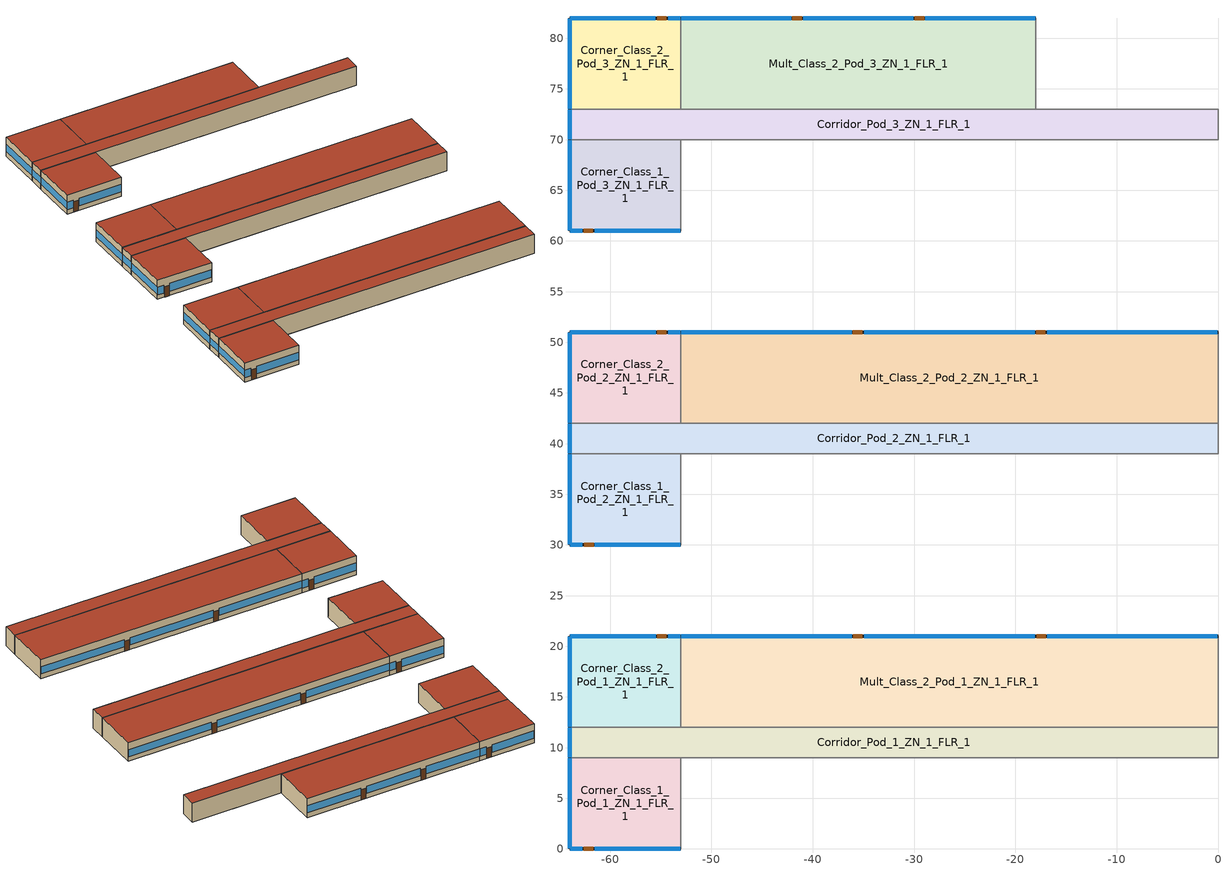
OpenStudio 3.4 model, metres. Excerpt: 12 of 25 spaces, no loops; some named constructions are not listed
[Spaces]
Corridor_Pod_2_ZN_1_FLR_1
 floor ground (Foundation F 126 Perim 30 Area 1920): 0,42 0,39 -64,39 -64,42 z0
 wall outside: -64,42 -64,39 z0:4
 wall to Corner_Class_2_Pod_2_ZN_1_FLR_1: -53,42 -64,42 z0:4
 wall to Main_Corridor_ZN_1_FLR_1: 0,39 0,42 z0:4
 wall to Mult_Class_1_Pod_2_ZN_1_FLR_1: -53,39 0,39 z0:4
 wall to Corner_Class_1_Pod_2_ZN_1_FLR_1: -64,39 -53,39 z0:4
 wall to Mult_Class_2_Pod_2_ZN_1_FLR_1: 0,42 -53,42 z0:4
 window: -64,41.95 -64,39.05 z1.1:2.55
 roof outside: 0,39 0,42 -64,42 -64,39 z4
Corner_Class_2_Pod_2_ZN_1_FLR_1
 floor ground (Foundation F 126 Perim 200 Area 990): -53,51 -53,42 -64,42 -64,51 z0
 wall outside: -53,51 -64,51 -64,42 z0:4
 wall to Mult_Class_2_Pod_2_ZN_1_FLR_1: -53,42 -53,51 z0:4
 window: -53.05,51 -54.27,51 / -55.49,51 -63.95,51 z0.92:2.51; -64,50.95 -64,42.05 z1.1:2.52
 door: -54.45,51 -55.36,51 z0:2.13
 roof outside: -53,42 -53,51 -64,51 -64,42 z4
Corridor_Pod_3_ZN_1_FLR_1
 floor ground (Foundation F 126 Perim 30 Area 1920): 0,73 0,70 -64,70 -64,73 z0
 wall outside: -64,73 -64,70 z0:4
 wall to Mult_Class_2_Pod_3_ZN_1_FLR_1: -18,73 -53,73 z0:4
 wall to Corner_Class_2_Pod_3_ZN_1_FLR_1: -53,73 -64,73 z0:4
 wall to Computer_Class_ZN_1_FLR_1: 0,73 -18,73 z0:4
 wall to Library_Media_Center_ZN_1_FLR_1: 0,70 0,73 z0:4
 wall to Mult_Class_1_Pod_3_ZN_1_FLR_1: -53,70 0,70 z0:4
 wall to Corner_Class_1_Pod_3_ZN_1_FLR_1: -64,70 -53,70 z0:4
 window: -64,72.95 -64,70.05 z1.1:2.55
 roof outside: 0,70 0,73 -64,73 -64,70 z4
Corner_Class_2_Pod_3_ZN_1_FLR_1
 floor ground (Foundation F 126 Perim 200 Area 990): -53,82 -53,73 -64,73 -64,82 z0
 wall outside: -53,82 -64,82 -64,73 z0:4
 wall to Mult_Class_2_Pod_3_ZN_1_FLR_1: -53,73 -53,82 z0:4
 window: -64,81.95 -64,73.05 z1.1:2.52; -53.05,82 -54.27,82 / -55.52,82 -63.95,82 z0.92:2.51
 door: -54.44,82 -55.36,82 z0:2.13
 roof outside: -53,73 -53,82 -64,82 -64,73 z4
Corner_Class_2_Pod_1_ZN_1_FLR_1
 floor ground (Foundation F 126 Perim 200 Area 990): -53,21 -53,12 -64,12 -64,21 z0
 wall outside: -53,21 -64,21 -64,12 z0:4
 wall to Mult_Class_2_Pod_1_ZN_1_FLR_1: -53,12 -53,21 z0:4
 wall to Corridor_Pod_1_ZN_1_FLR_1: -64,12 -53,12 z0:4
 window: -53.05,21 -54.27,21 / -55.49,21 -63.95,21 z0.92:2.51; -64,20.95 -64,12.05 z1.1:2.52
 door: -54.43,21 -55.34,21 z0:2.13
 roof outside: -53,12 -53,21 -64,21 -64,12 z4
Corridor_Pod_1_ZN_1_FLR_1
 floor ground (Foundation F 126 Perim 30 Area 1920): 0,12 0,9 -64,9 -64,12 z0
 wall outside: -64,12 -64,9 z0:4
 wall to Mult_Class_1_Pod_1_ZN_1_FLR_1: -53,9 0,9 z0:4
 wall to Corner_Class_1_Pod_1_ZN_1_FLR_1: -64,9 -53,9 z0:4
 wall to Main_Corridor_ZN_1_FLR_1: 0,9 0,12 z0:4
 wall to Mult_Class_2_Pod_1_ZN_1_FLR_1: 0,12 -53,12 z0:4
 window: -64,11.95 -64,9.05 z1.1:2.55
 roof outside: 0,9 0,12 -64,12 -64,9 z4
Mult_Class_2_Pod_2_ZN_1_FLR_1
 floor ground (Foundation F 126 Perim 530 Area 4770): 0,51 0,42 -53,42 -53,51 z0
 wall outside: 0,51 -53,51 z0:4
 wall to Main_Corridor_ZN_1_FLR_1: 0,42 0,51 z0:4
 window: -0.05,51 -16.87,51 / -18.09,51 -34.91,51 / -36.13,51 -52.95,51 z1.03:2.5
 door: -17.05,51 -17.96,51 / -35.11,51 -36.02,51 z0:2.13
 roof outside: 0,42 0,51 -53,51 -53,42 z4
Corner_Class_1_Pod_3_ZN_1_FLR_1
 floor ground (Foundation F 126 Perim 200 Area 990): -53,70 -53,61 -64,61 -64,70 z0
 wall outside: -64,70 -64,61 -53,61 z0:4
 wall to Mult_Class_1_Pod_3_ZN_1_FLR_1: -53,61 -53,70 z0:4
 window: -64,69.95 -64,61.05 z1.1:2.52; -63.95,61 -62.73,61 / -61.51,61 -53.05,61 z0.92:2.51
 door: -62.62,61 -61.7,61 z0:2.13
 roof outside: -53,61 -53,70 -64,70 -64,61 z4
Mult_Class_2_Pod_1_ZN_1_FLR_1
 floor ground (Foundation F 126 Perim 530 Area 4770): 0,21 0,12 -53,12 -53,21 z0
 wall outside: 0,21 -53,21 z0:4
 wall to Main_Corridor_ZN_1_FLR_1: 0,12 0,21 z0:4
 window: -0.05,21 -16.87,21 / -18.09,21 -34.91,21 / -36.13,21 -52.95,21 z1.03:2.5
 door: -16.98,21 -17.89,21 / -35.09,21 -36.01,21 z0:2.13
 roof outside: 0,12 0,21 -53,21 -53,12 z4
Mult_Class_2_Pod_3_ZN_1_FLR_1
 floor ground (Foundation F 126 Perim 350 Area 3150): -18,82 -18,73 -53,73 -53,82 z0
 wall outside: -18,82 -53,82 z0:4
 wall to Computer_Class_ZN_1_FLR_1: -18,73 -18,82 z0:4
 window: -18.05,82 -28.87,82 / -30.09,82 -40.91,82 / -42.13,82 -52.95,82 z0.99:2.5
 door: -29,82 -29.92,82 / -41.09,82 -42.01,82 z0:2.13
 roof outside: -18,73 -18,82 -53,82 -53,73 z4
Corner_Class_1_Pod_2_ZN_1_FLR_1
 floor ground (Foundation F 126 Perim 200 Area 990): -53,39 -53,30 -64,30 -64,39 z0
 wall outside: -64,39 -64,30 -53,30 z0:4
 wall to Mult_Class_1_Pod_2_ZN_1_FLR_1: -53,30 -53,39 z0:4
 window: -64,38.95 -64,30.05 z1.1:2.52; -63.95,30 -62.73,30 / -61.51,30 -53.05,30 z0.92:2.51
 door: -62.53,30 -61.62,30 z0:2.13
 roof outside: -53,30 -53,39 -64,39 -64,30 z4
Corner_Class_1_Pod_1_ZN_1_FLR_1
 floor ground (Foundation F 126 Perim 200 Area 990): -53,9 -53,0 -64,0 -64,9 z0
 wall outside: -64,9 -64,0 -53,0 z0:4
 wall to Mult_Class_1_Pod_1_ZN_1_FLR_1: -53,0 -53,9 z0:4
 window: -63.95,0 -62.73,0 / -61.51,0 -53.05,0 z0.92:2.51; -64,8.95 -64,0.05 z1.1:2.52
 door: -62.59,0 -61.68,0 z0:2.13
 roof outside: -53,0 -53,9 -64,9 -64,0 z4
[SpaceType] Standards Building Type=PrimarySchool
Name | Default Schedule Set | Design Specification Outdoor Air Object | Standards Space Type
PrimarySchool Office | PrimarySchool Office Schedule Set | PrimarySchool Office Ventilation | Office
PrimarySchool Classroom | PrimarySchool Classroom Schedule Set | PrimarySchool Classroom Ventilation | Classroom
[People:Definition] Number of People Calculation Method=People/Area; Fraction Radiant=0.3
Name | People per Space Floor Area {person/m2}
PrimarySchool Classroom People Definition | 0.269098
PrimarySchool Office People Definition | 0.0538196
[People] Work Efficiency Schedule=Work Efficiency Schedule; Clothing Insulation Schedule=Clothing Schedule; Air Velocity Schedule=Air Velocity Schedule; Multiplier=1
Name | People Definition | Space or SpaceType
PrimarySchool Classroom People | PrimarySchool Classroom People Definition | PrimarySchool Classroom
PrimarySchool Office People | PrimarySchool Office People Definition | PrimarySchool Office
[Lights:Definition] Design Level Calculation Method=Watts/Area; Fraction Radiant=0.37; Fraction Visible=0.2; Return Air Fraction=0
Name | Watts per Space Floor Area {W/m2}
PrimarySchool Classroom Lights Definition | 9.9028
PrimarySchool Office Lights Definition | 10.0104
[Lights] Fraction Replaceable=1
Name | Lights Definition | Space or SpaceType
PrimarySchool Classroom Lights | PrimarySchool Classroom Lights Definition | PrimarySchool Classroom
PrimarySchool Office Lights | PrimarySchool Office Lights Definition | PrimarySchool Office
[ElectricEquipment:Definition] Design Level Calculation Method=Watts/Area; Fraction Latent=0; Fraction Radiant=0.5; Fraction Lost=0
Name | Watts per Space Floor Area {W/m2}
PrimarySchool Classroom Elec Equip Definition | 14.9995
PrimarySchool Office Elec Equip Definition | 10.8005
[ElectricEquipment]
Name | Electric Equipment Definition | Space or SpaceType
PrimarySchool Classroom Elec Equip | PrimarySchool Classroom Elec Equip Definition | PrimarySchool Classroom
PrimarySchool Office Elec Equip | PrimarySchool Office Elec Equip Definition | PrimarySchool Office
[DesignSpecification:OutdoorAir] Outdoor Air Method=Sum
Name | Outdoor Air Flow per Person {m3/s-person} | Outdoor Air Flow per Floor Area {m3/s-m2}
PrimarySchool Classroom Ventilation | 0.00471947 | 0.0006096
PrimarySchool Office Ventilation | 0.00235974 | 0.0003048
[DefaultScheduleSet] People Activity Level Schedule=SchoolPrimary ACTIVITY_SCH; Electric Equipment Schedule=SchoolPrimary BLDG_EQUIP_SCH_2013; Infiltration Schedule=SchoolPrimary INFIL_SCH_PNNL
Name | Number of People Schedule | Lighting Schedule
PrimarySchool Classroom Schedule Set | SchoolPrimary BLDG_OCC_SCH | SchoolPrimary BLDG_LIGHT_CLASSROOM_SCH_2013
PrimarySchool Office Schedule Set | SchoolPrimary BLDG_OCC_SCH_Offices | SchoolPrimary BLDG_LIGHT_SCH_2013
[EnergyManagementSystem:Actuator] Actuated Component Type=Lights; Actuated Component Control Type=Electricity Rate
Name | Actuated Component
Mult_Class_1_Pod_2_ZN_1_FLR_1ZN_Light1_Actuator; Mult_Class_1_Pod_3_ZN_1_FLR_1ZN_Light1_Actuator; Mult_Class_2_Pod_1_ZN_1_FLR_1ZN_Light1_Actuator; Mult_Class_2_Pod_2_ZN_1_FLR_1ZN_Light1_Actuator; Mult_Class_2_Pod_3_ZN_1_FLR_1ZN_Light1_Actuator | PrimarySchool Classroom Lights
Offices_ZN_1_FLR_1ZN_Light1_Actuator | PrimarySchool Office Lights
[Schedule:Ruleset]
Name | Default Day Schedule | Summer Design Day Schedule | Winter Design Day Schedule
Clothing Schedule | Clothing Schedule Default Winter Clothes
Air Velocity Schedule | Air Velocity Schedule Default
Work Efficiency Schedule | Work Efficiency Schedule Default
SchoolPrimary BLDG_OCC_SCH_Cafeteria | SchoolPrimary BLDG_OCC_SCH_Cafeteria Default | SchoolPrimary BLDG_OCC_SCH_Cafeteria Summer Design Day | SchoolPrimary BLDG_OCC_SCH_Cafeteria Winter Design Day
SchoolPrimary ACTIVITY_SCH | SchoolPrimary ACTIVITY_SCH Default | SchoolPrimary ACTIVITY_SCH Summer Design Day | SchoolPrimary ACTIVITY_SCH Winter Design Day
SchoolPrimary BLDG_LIGHT_SCH_2013 | SchoolPrimary BLDG_LIGHT_SCH_2013 Default | SchoolPrimary BLDG_LIGHT_SCH_2013 Summer Design Day | SchoolPrimary BLDG_LIGHT_SCH_2013 Winter Design Day
SchoolPrimary KITCHEN_ELEC_EQUIP_SCH | SchoolPrimary KITCHEN_ELEC_EQUIP_SCH Default | SchoolPrimary KITCHEN_ELEC_EQUIP_SCH Summer Design Day | SchoolPrimary KITCHEN_ELEC_EQUIP_SCH Winter Design Day
SchoolPrimary INFIL_SCH_PNNL | SchoolPrimary INFIL_SCH_PNNL Default | SchoolPrimary INFIL_SCH_PNNL Summer Design Day | SchoolPrimary INFIL_SCH_PNNL Winter Design Day
SchoolPrimary BLDG_OCC_SCH | SchoolPrimary BLDG_OCC_SCH Default | SchoolPrimary BLDG_OCC_SCH Summer Design Day | SchoolPrimary BLDG_OCC_SCH Winter Design Day
SchoolPrimary BLDG_LIGHT_CLASSROOM_SCH_2013 | SchoolPrimary BLDG_LIGHT_CLASSROOM_SCH_2013 Default | SchoolPrimary BLDG_LIGHT_CLASSROOM_SCH_2013 Summer Design Day | SchoolPrimary BLDG_LIGHT_CLASSROOM_SCH_2013 Winter Design Day
SchoolPrimary BLDG_EQUIP_SCH_2013 | SchoolPrimary BLDG_EQUIP_SCH_2013 Default | SchoolPrimary BLDG_EQUIP_SCH_2013 Summer Design Day | SchoolPrimary BLDG_EQUIP_SCH_2013 Winter Design Day 2
SchoolPrimary BLDG_OCC_SCH_Extend | SchoolPrimary BLDG_OCC_SCH_Extend Default | SchoolPrimary BLDG_OCC_SCH_Extend Summer Design Day | SchoolPrimary BLDG_OCC_SCH_Extend Winter Design Day
SchoolPrimary BLDG_LIGHT_CORRIDOR_SCH_2013 | SchoolPrimary BLDG_LIGHT_CORRIDOR_SCH_2013 Default | SchoolPrimary BLDG_LIGHT_CORRIDOR_SCH_2013 Summer Design Day | SchoolPrimary BLDG_LIGHT_CORRIDOR_SCH_2013 Winter Design Day
SchoolPrimary BLDG_OCC_SCH_Gym | SchoolPrimary BLDG_OCC_SCH_Gym Default | SchoolPrimary BLDG_OCC_SCH_Gym Summer Design Day | SchoolPrimary BLDG_OCC_SCH_Gym Winter Design Day
SchoolPrimary BLDG_LIGHT_GYM_SCH_2013 | SchoolPrimary BLDG_LIGHT_GYM_SCH_2013 Default | SchoolPrimary BLDG_LIGHT_GYM_SCH_2013 Summer Design Day | SchoolPrimary BLDG_LIGHT_GYM_SCH_2013 Winter Design Day
SchoolPrimary KITCHEN_GAS_EQUIP_SCH | SchoolPrimary KITCHEN_GAS_EQUIP_SCH Default | SchoolPrimary KITCHEN_GAS_EQUIP_SCH Summer Design Day | SchoolPrimary KITCHEN_GAS_EQUIP_SCH Winter Design Day
SchoolPrimary BLDG_LIGHT_LIBRARY_SCH_2013 | SchoolPrimary BLDG_LIGHT_LIBRARY_SCH_2013 Default | SchoolPrimary BLDG_LIGHT_LIBRARY_SCH_2013 Summer Design Day | SchoolPrimary BLDG_LIGHT_LIBRARY_SCH_2013 Winter Design Day
SchoolPrimary BLDG_LIGHT_LOBBYFLR1_SCH_2013 | SchoolPrimary BLDG_LIGHT_LOBBYFLR1_SCH_2013 Default | SchoolPrimary BLDG_LIGHT_LOBBYFLR1_SCH_2013 Summer Design Day | SchoolPrimary BLDG_LIGHT_LOBBYFLR1_SCH_2013 Winter Design Day
SchoolPrimary BLDG_OCC_SCH_Offices | SchoolPrimary BLDG_OCC_SCH_Offices Default | SchoolPrimary BLDG_OCC_SCH_Offices Summer Design Day | SchoolPrimary BLDG_OCC_SCH_Offices Winter Design Day
SchoolPrimary BLDG_LIGHT_BATH_SCH_2013 | SchoolPrimary BLDG_LIGHT_BATH_SCH_2013 Default | SchoolPrimary BLDG_LIGHT_BATH_SCH_2013 Summer Design Day | SchoolPrimary BLDG_LIGHT_BATH_SCH_2013 Winter Design Day
SchoolPrimary_BUSINESS_SCH | SchoolPrimary_BUSINESS_SCH Default | SchoolPrimary_BUSINESS_SCH Summer Design Day | SchoolPrimary_BUSINESS_SCH Winter Design Day
[Schedule:Day]
Clothing Schedule Default Winter Clothes; SchoolPrimary BLDG_LIGHT_SCH_2013 Summer Design Day; SchoolPrimary INFIL_SCH_PNNL Default; SchoolPrimary INFIL_SCH_PNNL Winter Design Day; SchoolPrimary BLDG_LIGHT_CLASSROOM_SCH_2013 Summer Design Day; SchoolPrimary BLDG_LIGHT_CORRIDOR_SCH_2013 Summer Design Day; SchoolPrimary BLDG_LIGHT_GYM_SCH_2013 Summer Design Day; SchoolPrimary BLDG_LIGHT_LIBRARY_SCH_2013 Summer Design Day; SchoolPrimary BLDG_LIGHT_LOBBYFLR1_SCH_2013 Summer Design Day; SchoolPrimary BLDG_LIGHT_BATH_SCH_2013 Summer Design Day; SchoolPrimary ALWAYS_ON Default; SchoolPrimary ALWAYS_ON Winter Design Day; SchoolPrimary ALWAYS_ON Summer Design Day; DesignDaysOnly Winter Design Day; DesignDaysOnly Summer Design Day; SchoolPrimary_BUSINESS_SCH Summer Design Day: 24, 0, 1
Clothing Schedule Summer Clothes: 24, 0, 0.5
Air Velocity Schedule Default: 24, 0, 0.2
Work Efficiency Schedule Default; SchoolPrimary BLDG_OCC_SCH_Cafeteria Default; SchoolPrimary BLDG_OCC_SCH_Cafeteria Winter Design Day; SchoolPrimary BLDG_OCC_SCH_Cafeteria Wknd Day; SchoolPrimary BLDG_OCC_SCH_Cafeteria Wknd Day 1; SchoolPrimary BLDG_LIGHT_SCH_2013 Winter Design Day; SchoolPrimary BLDG_OCC_SCH Default; SchoolPrimary BLDG_OCC_SCH Winter Design Day; SchoolPrimary BLDG_OCC_SCH Wknd Day; SchoolPrimary BLDG_OCC_SCH Wknd Day 1; SchoolPrimary BLDG_LIGHT_CLASSROOM_SCH_2013 Winter Design Day; SchoolPrimary BLDG_OCC_SCH_Extend Default; SchoolPrimary BLDG_OCC_SCH_Extend Winter Design Day; SchoolPrimary BLDG_OCC_SCH_Extend Wknd Day; SchoolPrimary BLDG_OCC_SCH_Extend Wknd Day 1; SchoolPrimary BLDG_LIGHT_CORRIDOR_SCH_2013 Winter Design Day; SchoolPrimary BLDG_OCC_SCH_Gym Default; SchoolPrimary BLDG_OCC_SCH_Gym Winter Design Day; SchoolPrimary BLDG_OCC_SCH_Gym Wknd Day; SchoolPrimary BLDG_OCC_SCH_Gym Wknd Day 1; SchoolPrimary BLDG_LIGHT_GYM_SCH_2013 Winter Design Day; SchoolPrimary BLDG_LIGHT_LIBRARY_SCH_2013 Winter Design Day; SchoolPrimary BLDG_LIGHT_LOBBYFLR1_SCH_2013 Winter Design Day; SchoolPrimary BLDG_OCC_SCH_Offices Default; SchoolPrimary BLDG_OCC_SCH_Offices Winter Design Day; SchoolPrimary BLDG_OCC_SCH_Offices Wknd Day; SchoolPrimary BLDG_OCC_SCH_Offices Wknd Day 1; SchoolPrimary BLDG_LIGHT_BATH_SCH_2013 Winter Design Day; DesignDaysOnly Default; SchoolPrimary_BUSINESS_SCH Default; SchoolPrimary_BUSINESS_SCH Winter Design Day: 24, 0, 0
SchoolPrimary BLDG_OCC_SCH_Cafeteria Wkdy|SmrDsn Day; SchoolPrimary BLDG_OCC_SCH_Cafeteria Summer Design Day; SchoolPrimary BLDG_OCC_SCH_Cafeteria Wkdy|SmrDsn Day 2: 9, 0, 0, 15, 0, 0.95, 20, 0, 0.35, 24, 0, 0
SchoolPrimary BLDG_OCC_SCH_Cafeteria Wkdy|SmrDsn Day 1: 9, 0, 0, 17, 0, 0.15, 19, 0, 0.35, 24, 0, 0
SchoolPrimary ACTIVITY_SCH Default; SchoolPrimary ACTIVITY_SCH Winter Design Day; SchoolPrimary ACTIVITY_SCH Summer Design Day: 24, 0, 120
SchoolPrimary BLDG_LIGHT_SCH_2013 Default; SchoolPrimary BLDG_LIGHT_SCH_2013 Wknd Day; SchoolPrimary BLDG_LIGHT_SCH_2013 Wknd Day 1; SchoolPrimary BLDG_LIGHT_CLASSROOM_SCH_2013 Default; SchoolPrimary BLDG_LIGHT_CLASSROOM_SCH_2013 Wknd Day; SchoolPrimary BLDG_LIGHT_CLASSROOM_SCH_2013 Wknd Day 1; SchoolPrimary BLDG_LIGHT_CORRIDOR_SCH_2013 Default; SchoolPrimary BLDG_LIGHT_CORRIDOR_SCH_2013 Wknd Day; SchoolPrimary BLDG_LIGHT_CORRIDOR_SCH_2013 Wknd Day 1; SchoolPrimary BLDG_LIGHT_GYM_SCH_2013 Default; SchoolPrimary BLDG_LIGHT_GYM_SCH_2013 Wknd Day; SchoolPrimary BLDG_LIGHT_GYM_SCH_2013 Wknd Day 1; SchoolPrimary BLDG_LIGHT_LIBRARY_SCH_2013 Default; SchoolPrimary BLDG_LIGHT_LIBRARY_SCH_2013 Wknd Day; SchoolPrimary BLDG_LIGHT_LIBRARY_SCH_2013 Wknd Day 1; SchoolPrimary BLDG_LIGHT_LOBBYFLR1_SCH_2013 Default; SchoolPrimary BLDG_LIGHT_LOBBYFLR1_SCH_2013 Wknd Day; SchoolPrimary BLDG_LIGHT_LOBBYFLR1_SCH_2013 Wknd Day 1; SchoolPrimary BLDG_LIGHT_BATH_SCH_2013 Default; SchoolPrimary BLDG_LIGHT_BATH_SCH_2013 Wknd Day; SchoolPrimary BLDG_LIGHT_BATH_SCH_2013 Wknd Day 1: 24, 0, 0.1773
SchoolPrimary BLDG_LIGHT_SCH_2013 Wkdy Day; SchoolPrimary BLDG_LIGHT_SCH_2013 Wkdy Day 2: 7, 0, 0.1773, 21, 0, 0.9, 24, 0, 0.1773
SchoolPrimary BLDG_LIGHT_SCH_2013 Wkdy Day 1: 8, 0, 0.1773, 20, 0, 0.5, 24, 0, 0.1773
SchoolPrimary KITCHEN_ELEC_EQUIP_SCH Default; SchoolPrimary KITCHEN_ELEC_EQUIP_SCH Winter Design Day; SchoolPrimary KITCHEN_ELEC_EQUIP_SCH Wknd Day; SchoolPrimary KITCHEN_ELEC_EQUIP_SCH Wknd Day 1: 24, 0, 0.1
SchoolPrimary KITCHEN_ELEC_EQUIP_SCH Summer Design Day; SchoolPrimary KITCHEN_ELEC_EQUIP_SCH Wkdy Day; SchoolPrimary KITCHEN_ELEC_EQUIP_SCH Wkdy Day 1; SchoolPrimary KITCHEN_ELEC_EQUIP_SCH Wkdy Day 2: 8, 0, 0.1, 10, 0, 0.15, 13, 0, 0.25, 15, 0, 0.15, 24, 0, 0.1
SchoolPrimary INFIL_SCH_PNNL Summer Design Day; SchoolPrimary INFIL_SCH_PNNL SmrDsn|Wkdy Day: 7, 0, 1, 21, 0, 0.25, 24, 0, 1
SchoolPrimary HTGSETP_SCH_NO_OPTIMUM Wkdy Day: 6, 0, 15.6, 21, 0, 21, 24, 0, 15.6
SchoolPrimary CLGSETP_SCH_NO_OPTIMUM Wkdy Day: 6, 0, 26.7, 21, 0, 24, 24, 0, 26.7
SchoolPrimary BLDG_OCC_SCH Wkdy|SmrDsn Day; SchoolPrimary BLDG_OCC_SCH Summer Design Day; SchoolPrimary BLDG_OCC_SCH Wkdy|SmrDsn Day 2: 8, 0, 0, 16, 0, 0.95, 21, 0, 0.15, 24, 0, 0
SchoolPrimary BLDG_OCC_SCH Wkdy|SmrDsn Day 1: 8, 0, 0, 21, 0, 0.15, 24, 0, 0
SchoolPrimary BLDG_LIGHT_CLASSROOM_SCH_2013 Wkdy Day; SchoolPrimary BLDG_LIGHT_CLASSROOM_SCH_2013 Wkdy Day 2: 7, 0, 0.1773, 8, 0, 0.9, 21, 0, 0.598291, 24, 0, 0.1773
SchoolPrimary BLDG_LIGHT_CLASSROOM_SCH_2013 Wkdy Day 1: 8, 0, 0.1773, 20, 0, 0.332384, 21, 0, 0.120564, 24, 0, 0.1773
SchoolPrimary BLDG_EQUIP_SCH_2013 Default; SchoolPrimary BLDG_EQUIP_SCH_2013 Default|Wknd Day; SchoolPrimary BLDG_EQUIP_SCH_2013 Default|Wknd Day 2: 24, 0, 0.27289
SchoolPrimary BLDG_EQUIP_SCH_2013 Default|Wknd Day 1: 24, 0, 0.194921
SchoolPrimary BLDG_EQUIP_SCH_2013 Summer Design Day: 8, 0, 0.35, 17, 0, 0.95, 24, 0, 0.35
SchoolPrimary BLDG_EQUIP_SCH_2013 Wkdy Day; SchoolPrimary BLDG_EQUIP_SCH_2013 Wkdy Day 2: 8, 0, 0.27289, 17, 0, 0.884088, 21, 0, 0.325717, 24, 0, 0.27289
SchoolPrimary BLDG_EQUIP_SCH_2013 Wkdy Day 1: 8, 0, 0.194921, 17, 0, 0.465309, 21, 0, 0.232655, 24, 0, 0.194921
SchoolPrimary BLDG_EQUIP_SCH_2013 Winter Design Day 2: 24, 0, 0.35
SchoolPrimary BLDG_OCC_SCH_Extend Wkdy|SmrDsn Day; SchoolPrimary BLDG_OCC_SCH_Extend Summer Design Day; SchoolPrimary BLDG_OCC_SCH_Extend Wkdy|SmrDsn Day 2: 8, 0, 0, 21, 0, 0.95, 24, 0, 0
SchoolPrimary BLDG_OCC_SCH_Extend Wkdy|SmrDsn Day 1: 8, 0, 0, 21, 0, 0.5, 24, 0, 0
SchoolPrimary BLDG_LIGHT_CORRIDOR_SCH_2013 Wkdy Day; SchoolPrimary BLDG_LIGHT_CORRIDOR_SCH_2013 Wkdy Day 2: 7, 0, 0.1773, 8, 0, 0.9, 21, 0, 0.560781, 24, 0, 0.1773
SchoolPrimary BLDG_LIGHT_CORRIDOR_SCH_2013 Wkdy Day 1: 8, 0, 0.1773, 20, 0, 0.311545, 21, 0, 0.110474, 24, 0, 0.1773
SchoolPrimary BLDG_OCC_SCH_Gym Wkdy|SmrDsn Day; SchoolPrimary BLDG_OCC_SCH_Gym Summer Design Day; SchoolPrimary BLDG_OCC_SCH_Gym Wkdy|SmrDsn Day 2: 8, 0, 0, 16, 0, 0.35, 21, 0, 0.95, 24, 0, 0
SchoolPrimary BLDG_OCC_SCH_Gym Wkdy|SmrDsn Day 1: 8, 0, 0, 21, 0, 0.35, 24, 0, 0
SchoolPrimary BLDG_LIGHT_GYM_SCH_2013 Wkdy Day; SchoolPrimary BLDG_LIGHT_GYM_SCH_2013 Wkdy Day 2: 7, 0, 0.1773, 8, 0, 0.9, 21, 0, 0.88605, 24, 0, 0.1773
SchoolPrimary BLDG_LIGHT_GYM_SCH_2013 Wkdy Day 1: 8, 0, 0.1773, 20, 0, 0.49225, 21, 0, 0.174552, 24, 0, 0.1773
SchoolPrimary KITCHEN_GAS_EQUIP_SCH Default; SchoolPrimary KITCHEN_GAS_EQUIP_SCH Winter Design Day; SchoolPrimary KITCHEN_GAS_EQUIP_SCH Wknd Day; SchoolPrimary KITCHEN_GAS_EQUIP_SCH Wknd Day 1: 24, 0, 0.02
SchoolPrimary KITCHEN_GAS_EQUIP_SCH Wkdy|SmrDsn Day; SchoolPrimary KITCHEN_GAS_EQUIP_SCH Wkdy|SmrDsn Day 1; SchoolPrimary KITCHEN_GAS_EQUIP_SCH Summer Design Day; SchoolPrimary KITCHEN_GAS_EQUIP_SCH Wkdy|SmrDsn Day 2: 8, 0, 0.02, 10, 0, 0.15, 13, 0, 0.2, 15, 0, 0.1, 24, 0, 0.02
SchoolPrimary BLDG_LIGHT_LIBRARY_SCH_2013 Wkdy Day; SchoolPrimary BLDG_LIGHT_LIBRARY_SCH_2013 Wkdy Day 2: 7, 0, 0.1773, 8, 0, 0.9, 21, 0, 0.8325, 24, 0, 0.1773
SchoolPrimary BLDG_LIGHT_LIBRARY_SCH_2013 Wkdy Day 1: 8, 0, 0.1773, 20, 0, 0.4625, 21, 0, 0.164002, 24, 0, 0.1773
SchoolPrimary BLDG_LIGHT_LOBBYFLR1_SCH_2013 Wkdy Day; SchoolPrimary BLDG_LIGHT_LOBBYFLR1_SCH_2013 Wkdy Day 2: 7, 0, 0.1773, 8, 0, 0.9, 21, 0, 0.855, 24, 0, 0.1773
SchoolPrimary BLDG_LIGHT_LOBBYFLR1_SCH_2013 Wkdy Day 1: 8, 0, 0.1773, 20, 0, 0.475, 21, 0, 0.168435, 24, 0, 0.1773
SchoolPrimary BLDG_OCC_SCH_Offices Wkdy|SmrDsn Day; SchoolPrimary BLDG_OCC_SCH_Offices Summer Design Day; SchoolPrimary BLDG_OCC_SCH_Offices Wkdy|SmrDsn Day 2: 8, 0, 0, 17, 0, 0.95, 21, 0, 0.15, 24, 0, 0
SchoolPrimary BLDG_OCC_SCH_Offices Wkdy|SmrDsn Day 1: 8, 0, 0, 17, 0, 0.5, 21, 0, 0.15, 24, 0, 0
SchoolPrimary BLDG_LIGHT_BATH_SCH_2013 Wkdy Day; SchoolPrimary BLDG_LIGHT_BATH_SCH_2013 Wkdy Day 2: 7, 0, 0.1773, 8, 0, 0.9, 21, 0, 0.594, 24, 0, 0.1773
SchoolPrimary BLDG_LIGHT_BATH_SCH_2013 Wkdy Day 1: 8, 0, 0.1773, 20, 0, 0.33, 21, 0, 0.117018, 24, 0, 0.1773
SchoolPrimary_BUSINESS_SCH Wkdy Day: 8, 0, 0, 21, 0, 1, 24, 0, 0
[Schedule:Rule] Date Specification Type=DateRange
Name | Schedule Ruleset | Rule Order | Day Schedule | Start Month | Start Day | End Month | End Day | Apply Monday | Apply Tuesday | Apply Wednesday | Apply Thursday | Apply Friday | Apply Sunday | Apply Saturday
Schedule Rule 1 | Clothing Schedule | 0 | Clothing Schedule Summer Clothes | 5 | 1 | 9 | 30
Schedule Rule 2 | SchoolPrimary BLDG_OCC_SCH_Cafeteria | 4 | SchoolPrimary BLDG_OCC_SCH_Cafeteria Wkdy|SmrDsn Day | 1 | 1 | 6 | 30 | Yes | Yes | Yes | Yes | Yes
Schedule Rule 3 | SchoolPrimary BLDG_OCC_SCH_Cafeteria | 3 | SchoolPrimary BLDG_OCC_SCH_Cafeteria Wkdy|SmrDsn Day 1 | 7 | 1 | 9 | 1 | Yes | Yes | Yes | Yes | Yes
Schedule Rule 4 | SchoolPrimary BLDG_OCC_SCH_Cafeteria | 2 | SchoolPrimary BLDG_OCC_SCH_Cafeteria Wkdy|SmrDsn Day 2 | 9 | 1 | 12 | 31 | Yes | Yes | Yes | Yes | Yes
Schedule Rule 5 | SchoolPrimary BLDG_OCC_SCH_Cafeteria | 1 | SchoolPrimary BLDG_OCC_SCH_Cafeteria Wknd Day | 1 | 1 | 6 | 30 |  |  |  |  |  | Yes | Yes
Schedule Rule 6 | SchoolPrimary BLDG_OCC_SCH_Cafeteria | 0 | SchoolPrimary BLDG_OCC_SCH_Cafeteria Wknd Day 1 | 7 | 1 | 9 | 1 |  |  |  |  |  | Yes | Yes
Schedule Rule 7 | SchoolPrimary BLDG_LIGHT_SCH_2013 | 4 | SchoolPrimary BLDG_LIGHT_SCH_2013 Wkdy Day | 1 | 1 | 6 | 30 | Yes | Yes | Yes | Yes | Yes
Schedule Rule 8 | SchoolPrimary BLDG_LIGHT_SCH_2013 | 3 | SchoolPrimary BLDG_LIGHT_SCH_2013 Wkdy Day 1 | 7 | 1 | 9 | 1 | Yes | Yes | Yes | Yes | Yes
Schedule Rule 9 | SchoolPrimary BLDG_LIGHT_SCH_2013 | 2 | SchoolPrimary BLDG_LIGHT_SCH_2013 Wkdy Day 2 | 9 | 1 | 12 | 31 | Yes | Yes | Yes | Yes | Yes
Schedule Rule 10 | SchoolPrimary BLDG_LIGHT_SCH_2013 | 1 | SchoolPrimary BLDG_LIGHT_SCH_2013 Wknd Day | 1 | 1 | 6 | 30 |  |  |  |  |  | Yes | Yes
Schedule Rule 11 | SchoolPrimary BLDG_LIGHT_SCH_2013 | 0 | SchoolPrimary BLDG_LIGHT_SCH_2013 Wknd Day 1 | 7 | 1 | 9 | 1 |  |  |  |  |  | Yes | Yes
Schedule Rule 12 | SchoolPrimary KITCHEN_ELEC_EQUIP_SCH | 4 | SchoolPrimary KITCHEN_ELEC_EQUIP_SCH Wkdy Day | 1 | 1 | 6 | 30 | Yes | Yes | Yes | Yes | Yes
Schedule Rule 13 | SchoolPrimary KITCHEN_ELEC_EQUIP_SCH | 3 | SchoolPrimary KITCHEN_ELEC_EQUIP_SCH Wkdy Day 1 | 7 | 1 | 9 | 1 | Yes | Yes | Yes | Yes | Yes
Schedule Rule 14 | SchoolPrimary KITCHEN_ELEC_EQUIP_SCH | 2 | SchoolPrimary KITCHEN_ELEC_EQUIP_SCH Wkdy Day 2 | 9 | 1 | 12 | 31 | Yes | Yes | Yes | Yes | Yes
Schedule Rule 15 | SchoolPrimary KITCHEN_ELEC_EQUIP_SCH | 1 | SchoolPrimary KITCHEN_ELEC_EQUIP_SCH Wknd Day | 1 | 1 | 6 | 30 |  |  |  |  |  | Yes | Yes
Schedule Rule 16 | SchoolPrimary KITCHEN_ELEC_EQUIP_SCH | 0 | SchoolPrimary KITCHEN_ELEC_EQUIP_SCH Wknd Day 1 | 7 | 1 | 9 | 1 |  |  |  |  |  | Yes | Yes
Schedule Rule 17 | SchoolPrimary INFIL_SCH_PNNL | 0 | SchoolPrimary INFIL_SCH_PNNL SmrDsn|Wkdy Day | 1 | 1 | 12 | 31 | Yes | Yes | Yes | Yes | Yes
Schedule Rule 20 | SchoolPrimary BLDG_OCC_SCH | 4 | SchoolPrimary BLDG_OCC_SCH Wkdy|SmrDsn Day | 1 | 1 | 6 | 15 | Yes | Yes | Yes | Yes | Yes
Schedule Rule 21 | SchoolPrimary BLDG_OCC_SCH | 3 | SchoolPrimary BLDG_OCC_SCH Wkdy|SmrDsn Day 1 | 6 | 16 | 9 | 15 | Yes | Yes | Yes | Yes | Yes
Schedule Rule 22 | SchoolPrimary BLDG_OCC_SCH | 2 | SchoolPrimary BLDG_OCC_SCH Wkdy|SmrDsn Day 2 | 9 | 16 | 12 | 31 | Yes | Yes | Yes | Yes | Yes
Schedule Rule 23 | SchoolPrimary BLDG_OCC_SCH | 1 | SchoolPrimary BLDG_OCC_SCH Wknd Day | 1 | 1 | 6 | 15 |  |  |  |  |  | Yes | Yes
Schedule Rule 24 | SchoolPrimary BLDG_OCC_SCH | 0 | SchoolPrimary BLDG_OCC_SCH Wknd Day 1 | 6 | 16 | 9 | 15 |  |  |  |  |  | Yes | Yes
Schedule Rule 25 | SchoolPrimary BLDG_LIGHT_CLASSROOM_SCH_2013 | 4 | SchoolPrimary BLDG_LIGHT_CLASSROOM_SCH_2013 Wkdy Day | 1 | 1 | 6 | 30 | Yes | Yes | Yes | Yes | Yes
Schedule Rule 26 | SchoolPrimary BLDG_LIGHT_CLASSROOM_SCH_2013 | 3 | SchoolPrimary BLDG_LIGHT_CLASSROOM_SCH_2013 Wkdy Day 1 | 7 | 1 | 9 | 1 | Yes | Yes | Yes | Yes | Yes
Schedule Rule 27 | SchoolPrimary BLDG_LIGHT_CLASSROOM_SCH_2013 | 2 | SchoolPrimary BLDG_LIGHT_CLASSROOM_SCH_2013 Wkdy Day 2 | 9 | 1 | 12 | 31 | Yes | Yes | Yes | Yes | Yes
Schedule Rule 28 | SchoolPrimary BLDG_LIGHT_CLASSROOM_SCH_2013 | 1 | SchoolPrimary BLDG_LIGHT_CLASSROOM_SCH_2013 Wknd Day | 1 | 1 | 6 | 30 |  |  |  |  |  | Yes | Yes
Schedule Rule 29 | SchoolPrimary BLDG_LIGHT_CLASSROOM_SCH_2013 | 0 | SchoolPrimary BLDG_LIGHT_CLASSROOM_SCH_2013 Wknd Day 1 | 7 | 1 | 9 | 1 |  |  |  |  |  | Yes | Yes
Schedule Rule 30 | SchoolPrimary BLDG_EQUIP_SCH_2013 | 5 | SchoolPrimary BLDG_EQUIP_SCH_2013 Default|Wknd Day | 1 | 1 | 6 | 30 |  |  |  |  |  | Yes | Yes
Schedule Rule 31 | SchoolPrimary BLDG_EQUIP_SCH_2013 | 4 | SchoolPrimary BLDG_EQUIP_SCH_2013 Default|Wknd Day 1 | 7 | 1 | 9 | 1 |  |  |  |  |  | Yes | Yes
Schedule Rule 32 | SchoolPrimary BLDG_EQUIP_SCH_2013 | 3 | SchoolPrimary BLDG_EQUIP_SCH_2013 Default|Wknd Day 2 | 9 | 1 | 12 | 31 |  |  |  |  |  | Yes | Yes
Schedule Rule 33 | SchoolPrimary BLDG_EQUIP_SCH_2013 | 2 | SchoolPrimary BLDG_EQUIP_SCH_2013 Wkdy Day | 1 | 1 | 6 | 30 | Yes | Yes | Yes | Yes | Yes
Schedule Rule 34 | SchoolPrimary BLDG_EQUIP_SCH_2013 | 1 | SchoolPrimary BLDG_EQUIP_SCH_2013 Wkdy Day 1 | 7 | 1 | 9 | 1 | Yes | Yes | Yes | Yes | Yes
Schedule Rule 35 | SchoolPrimary BLDG_EQUIP_SCH_2013 | 0 | SchoolPrimary BLDG_EQUIP_SCH_2013 Wkdy Day 2 | 9 | 1 | 12 | 31 | Yes | Yes | Yes | Yes | Yes
Schedule Rule 36 | SchoolPrimary BLDG_OCC_SCH_Extend | 4 | SchoolPrimary BLDG_OCC_SCH_Extend Wkdy|SmrDsn Day | 1 | 1 | 6 | 30 | Yes | Yes | Yes | Yes | Yes
Schedule Rule 37 | SchoolPrimary BLDG_OCC_SCH_Extend | 3 | SchoolPrimary BLDG_OCC_SCH_Extend Wkdy|SmrDsn Day 1 | 7 | 1 | 9 | 1 | Yes | Yes | Yes | Yes | Yes
Schedule Rule 38 | SchoolPrimary BLDG_OCC_SCH_Extend | 2 | SchoolPrimary BLDG_OCC_SCH_Extend Wkdy|SmrDsn Day 2 | 9 | 1 | 12 | 31 | Yes | Yes | Yes | Yes | Yes
Schedule Rule 39 | SchoolPrimary BLDG_OCC_SCH_Extend | 1 | SchoolPrimary BLDG_OCC_SCH_Extend Wknd Day | 1 | 1 | 6 | 30 |  |  |  |  |  | Yes | Yes
Schedule Rule 40 | SchoolPrimary BLDG_OCC_SCH_Extend | 0 | SchoolPrimary BLDG_OCC_SCH_Extend Wknd Day 1 | 7 | 1 | 9 | 1 |  |  |  |  |  | Yes | Yes
Schedule Rule 41 | SchoolPrimary BLDG_LIGHT_CORRIDOR_SCH_2013 | 4 | SchoolPrimary BLDG_LIGHT_CORRIDOR_SCH_2013 Wkdy Day | 1 | 1 | 6 | 30 | Yes | Yes | Yes | Yes | Yes
Schedule Rule 42 | SchoolPrimary BLDG_LIGHT_CORRIDOR_SCH_2013 | 3 | SchoolPrimary BLDG_LIGHT_CORRIDOR_SCH_2013 Wkdy Day 1 | 7 | 1 | 9 | 1 | Yes | Yes | Yes | Yes | Yes
Schedule Rule 43 | SchoolPrimary BLDG_LIGHT_CORRIDOR_SCH_2013 | 2 | SchoolPrimary BLDG_LIGHT_CORRIDOR_SCH_2013 Wkdy Day 2 | 9 | 1 | 12 | 31 | Yes | Yes | Yes | Yes | Yes
Schedule Rule 44 | SchoolPrimary BLDG_LIGHT_CORRIDOR_SCH_2013 | 1 | SchoolPrimary BLDG_LIGHT_CORRIDOR_SCH_2013 Wknd Day | 1 | 1 | 6 | 30 |  |  |  |  |  | Yes | Yes
Schedule Rule 45 | SchoolPrimary BLDG_LIGHT_CORRIDOR_SCH_2013 | 0 | SchoolPrimary BLDG_LIGHT_CORRIDOR_SCH_2013 Wknd Day 1 | 7 | 1 | 9 | 1 |  |  |  |  |  | Yes | Yes
Schedule Rule 46 | SchoolPrimary BLDG_OCC_SCH_Gym | 4 | SchoolPrimary BLDG_OCC_SCH_Gym Wkdy|SmrDsn Day | 1 | 1 | 6 | 30 | Yes | Yes | Yes | Yes | Yes
Schedule Rule 47 | SchoolPrimary BLDG_OCC_SCH_Gym | 3 | SchoolPrimary BLDG_OCC_SCH_Gym Wkdy|SmrDsn Day 1 | 7 | 1 | 9 | 1 | Yes | Yes | Yes | Yes | Yes
Schedule Rule 48 | SchoolPrimary BLDG_OCC_SCH_Gym | 2 | SchoolPrimary BLDG_OCC_SCH_Gym Wkdy|SmrDsn Day 2 | 9 | 1 | 12 | 31 | Yes | Yes | Yes | Yes | Yes
Schedule Rule 49 | SchoolPrimary BLDG_OCC_SCH_Gym | 1 | SchoolPrimary BLDG_OCC_SCH_Gym Wknd Day | 1 | 1 | 6 | 30 |  |  |  |  |  | Yes | Yes
Schedule Rule 50 | SchoolPrimary BLDG_OCC_SCH_Gym | 0 | SchoolPrimary BLDG_OCC_SCH_Gym Wknd Day 1 | 7 | 1 | 9 | 1 |  |  |  |  |  | Yes | Yes
Schedule Rule 51 | SchoolPrimary BLDG_LIGHT_GYM_SCH_2013 | 4 | SchoolPrimary BLDG_LIGHT_GYM_SCH_2013 Wkdy Day | 1 | 1 | 6 | 30 | Yes | Yes | Yes | Yes | Yes
Schedule Rule 52 | SchoolPrimary BLDG_LIGHT_GYM_SCH_2013 | 3 | SchoolPrimary BLDG_LIGHT_GYM_SCH_2013 Wkdy Day 1 | 7 | 1 | 9 | 1 | Yes | Yes | Yes | Yes | Yes
Schedule Rule 53 | SchoolPrimary BLDG_LIGHT_GYM_SCH_2013 | 2 | SchoolPrimary BLDG_LIGHT_GYM_SCH_2013 Wkdy Day 2 | 9 | 1 | 12 | 31 | Yes | Yes | Yes | Yes | Yes
Schedule Rule 54 | SchoolPrimary BLDG_LIGHT_GYM_SCH_2013 | 1 | SchoolPrimary BLDG_LIGHT_GYM_SCH_2013 Wknd Day | 1 | 1 | 6 | 30 |  |  |  |  |  | Yes | Yes
Schedule Rule 55 | SchoolPrimary BLDG_LIGHT_GYM_SCH_2013 | 0 | SchoolPrimary BLDG_LIGHT_GYM_SCH_2013 Wknd Day 1 | 7 | 1 | 9 | 1 |  |  |  |  |  | Yes | Yes
Schedule Rule 56 | SchoolPrimary KITCHEN_GAS_EQUIP_SCH | 4 | SchoolPrimary KITCHEN_GAS_EQUIP_SCH Wkdy|SmrDsn Day | 1 | 1 | 6 | 30 | Yes | Yes | Yes | Yes | Yes
Schedule Rule 57 | SchoolPrimary KITCHEN_GAS_EQUIP_SCH | 3 | SchoolPrimary KITCHEN_GAS_EQUIP_SCH Wkdy|SmrDsn Day 1 | 7 | 1 | 9 | 1 | Yes | Yes | Yes | Yes | Yes
Schedule Rule 58 | SchoolPrimary KITCHEN_GAS_EQUIP_SCH | 2 | SchoolPrimary KITCHEN_GAS_EQUIP_SCH Wkdy|SmrDsn Day 2 | 9 | 1 | 12 | 31 | Yes | Yes | Yes | Yes | Yes
Schedule Rule 59 | SchoolPrimary KITCHEN_GAS_EQUIP_SCH | 1 | SchoolPrimary KITCHEN_GAS_EQUIP_SCH Wknd Day | 1 | 1 | 6 | 30 |  |  |  |  |  | Yes | Yes
Schedule Rule 60 | SchoolPrimary KITCHEN_GAS_EQUIP_SCH | 0 | SchoolPrimary KITCHEN_GAS_EQUIP_SCH Wknd Day 1 | 7 | 1 | 9 | 1 |  |  |  |  |  | Yes | Yes
Schedule Rule 61 | SchoolPrimary BLDG_LIGHT_LIBRARY_SCH_2013 | 4 | SchoolPrimary BLDG_LIGHT_LIBRARY_SCH_2013 Wkdy Day | 1 | 1 | 6 | 30 | Yes | Yes | Yes | Yes | Yes
Schedule Rule 62 | SchoolPrimary BLDG_LIGHT_LIBRARY_SCH_2013 | 3 | SchoolPrimary BLDG_LIGHT_LIBRARY_SCH_2013 Wkdy Day 1 | 7 | 1 | 9 | 1 | Yes | Yes | Yes | Yes | Yes
Schedule Rule 63 | SchoolPrimary BLDG_LIGHT_LIBRARY_SCH_2013 | 2 | SchoolPrimary BLDG_LIGHT_LIBRARY_SCH_2013 Wkdy Day 2 | 9 | 1 | 12 | 31 | Yes | Yes | Yes | Yes | Yes
Schedule Rule 64 | SchoolPrimary BLDG_LIGHT_LIBRARY_SCH_2013 | 1 | SchoolPrimary BLDG_LIGHT_LIBRARY_SCH_2013 Wknd Day | 1 | 1 | 6 | 30 |  |  |  |  |  | Yes | Yes
Schedule Rule 65 | SchoolPrimary BLDG_LIGHT_LIBRARY_SCH_2013 | 0 | SchoolPrimary BLDG_LIGHT_LIBRARY_SCH_2013 Wknd Day 1 | 7 | 1 | 9 | 1 |  |  |  |  |  | Yes | Yes
Schedule Rule 66 | SchoolPrimary BLDG_LIGHT_LOBBYFLR1_SCH_2013 | 4 | SchoolPrimary BLDG_LIGHT_LOBBYFLR1_SCH_2013 Wkdy Day | 1 | 1 | 6 | 30 | Yes | Yes | Yes | Yes | Yes
Schedule Rule 67 | SchoolPrimary BLDG_LIGHT_LOBBYFLR1_SCH_2013 | 3 | SchoolPrimary BLDG_LIGHT_LOBBYFLR1_SCH_2013 Wkdy Day 1 | 7 | 1 | 9 | 1 | Yes | Yes | Yes | Yes | Yes
Schedule Rule 68 | SchoolPrimary BLDG_LIGHT_LOBBYFLR1_SCH_2013 | 2 | SchoolPrimary BLDG_LIGHT_LOBBYFLR1_SCH_2013 Wkdy Day 2 | 9 | 1 | 12 | 31 | Yes | Yes | Yes | Yes | Yes
Schedule Rule 69 | SchoolPrimary BLDG_LIGHT_LOBBYFLR1_SCH_2013 | 1 | SchoolPrimary BLDG_LIGHT_LOBBYFLR1_SCH_2013 Wknd Day | 1 | 1 | 6 | 30 |  |  |  |  |  | Yes | Yes
Schedule Rule 70 | SchoolPrimary BLDG_LIGHT_LOBBYFLR1_SCH_2013 | 0 | SchoolPrimary BLDG_LIGHT_LOBBYFLR1_SCH_2013 Wknd Day 1 | 7 | 1 | 9 | 1 |  |  |  |  |  | Yes | Yes
Schedule Rule 71 | SchoolPrimary BLDG_OCC_SCH_Offices | 4 | SchoolPrimary BLDG_OCC_SCH_Offices Wkdy|SmrDsn Day | 1 | 1 | 6 | 30 | Yes | Yes | Yes | Yes | Yes
Schedule Rule 72 | SchoolPrimary BLDG_OCC_SCH_Offices | 3 | SchoolPrimary BLDG_OCC_SCH_Offices Wkdy|SmrDsn Day 1 | 7 | 1 | 9 | 1 | Yes | Yes | Yes | Yes | Yes
Schedule Rule 73 | SchoolPrimary BLDG_OCC_SCH_Offices | 2 | SchoolPrimary BLDG_OCC_SCH_Offices Wkdy|SmrDsn Day 2 | 9 | 1 | 12 | 31 | Yes | Yes | Yes | Yes | Yes
Schedule Rule 74 | SchoolPrimary BLDG_OCC_SCH_Offices | 1 | SchoolPrimary BLDG_OCC_SCH_Offices Wknd Day | 1 | 1 | 6 | 30 |  |  |  |  |  | Yes | Yes
Schedule Rule 75 | SchoolPrimary BLDG_OCC_SCH_Offices | 0 | SchoolPrimary BLDG_OCC_SCH_Offices Wknd Day 1 | 7 | 1 | 9 | 1 |  |  |  |  |  | Yes | Yes
Schedule Rule 76 | SchoolPrimary BLDG_LIGHT_BATH_SCH_2013 | 4 | SchoolPrimary BLDG_LIGHT_BATH_SCH_2013 Wkdy Day | 1 | 1 | 6 | 30 | Yes | Yes | Yes | Yes | Yes
Schedule Rule 77 | SchoolPrimary BLDG_LIGHT_BATH_SCH_2013 | 3 | SchoolPrimary BLDG_LIGHT_BATH_SCH_2013 Wkdy Day 1 | 7 | 1 | 9 | 1 | Yes | Yes | Yes | Yes | Yes
Schedule Rule 78 | SchoolPrimary BLDG_LIGHT_BATH_SCH_2013 | 2 | SchoolPrimary BLDG_LIGHT_BATH_SCH_2013 Wkdy Day 2 | 9 | 1 | 12 | 31 | Yes | Yes | Yes | Yes | Yes
Schedule Rule 79 | SchoolPrimary BLDG_LIGHT_BATH_SCH_2013 | 1 | SchoolPrimary BLDG_LIGHT_BATH_SCH_2013 Wknd Day | 1 | 1 | 6 | 30 |  |  |  |  |  | Yes | Yes
Schedule Rule 80 | SchoolPrimary BLDG_LIGHT_BATH_SCH_2013 | 0 | SchoolPrimary BLDG_LIGHT_BATH_SCH_2013 Wknd Day 1 | 7 | 1 | 9 | 1 |  |  |  |  |  | Yes | Yes
Schedule Rule 112 | SchoolPrimary_BUSINESS_SCH | 0 | SchoolPrimary_BUSINESS_SCH Wkdy Day | 1 | 1 | 12 | 31 | Yes | Yes | Yes | Yes | Yes
[Curve:Bicubic] Minimum Value of x=-40; Maximum Value of x=-17.8; Minimum Value of y=4.4; Maximum Value of y=54.4
Name | Coefficient1 Constant | Coefficient2 x | Coefficient3 x**2 | Coefficient4 y | Coefficient5 y**2 | Coefficient6 x*y | Coefficient7 x**3 | Coefficient8 y**3 | Coefficient9 x**2*y | Coefficient10 x*y**2
New_Low_Temp_Comp_Pwr_Curve | 6274.99 | 61.3907 | 1.62085 | 129.113 | 0.874116 | 1.95812 | 0.0302933 | 0.00575468 | 0.00465396 | -0.000749905
New_Low_Temp_Comp_Cap_Curve | 58336.9 | 1561.74 | 6.60681 | -283.65 | -0.120235 | -12.4957 | -0.116279 | 0.002277 | -0.118148 | 0.0328396
